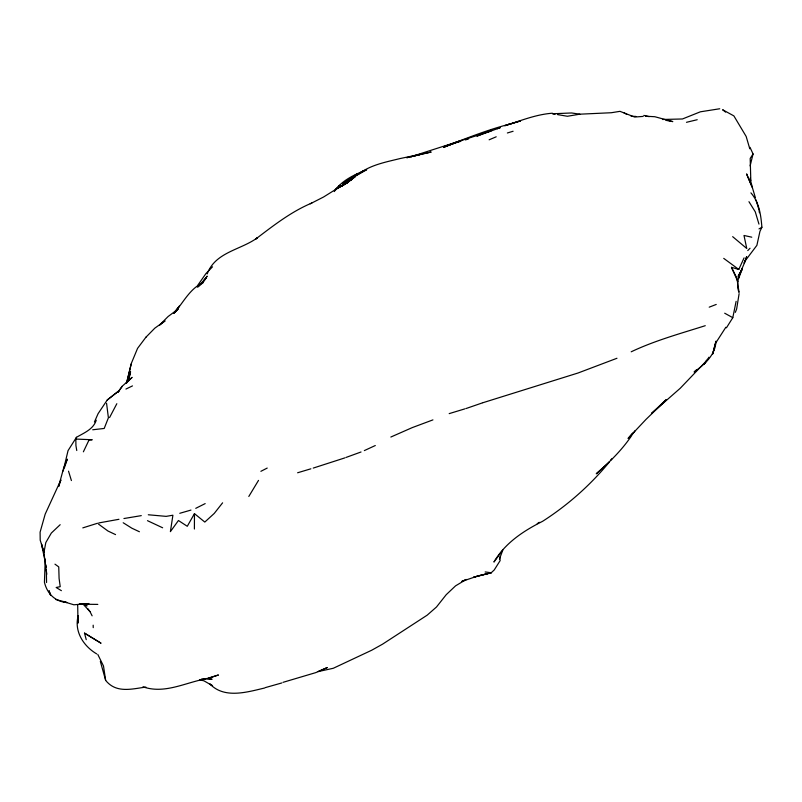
<?xml version="1.0" encoding="UTF-8"?>
<svg xmlns="http://www.w3.org/2000/svg" width="802" height="802" viewBox="0 0 802 802"><rect width="100%" height="100%" fill="white"/><g stroke="black" fill="none" stroke-linecap="round" stroke-linejoin="round"><path stroke-width="1.2" d="M194.395 529.029L194.465 513.631L204.801 522.072L214.254 513.42L222.605 502.824M46.556 582.523L46.356 569.59M45.203 560.267L44.441 582.292C47.148 593.761 55.268 601.721 67.037 602.553L55.518 599.415M77.694 604.618L77.984 623.124L78.185 615.746C73.964 631.334 83.478 646.141 96.691 653.901M739.013 292.54C734.201 279.347 743.344 268.66 746.642 256.67L744.136 263.196L745.038 261.041L756.887 245.342L759.955 231.357L761.9 227.267C760.887 215.116 759.304 202.385 750.923 192.871M126.676 382.935L131.207 363.948M739.113 293.652L736.647 308.991L735.334 312.349M726.432 327.817L732.797 317.682L736.116 301.351M63.188 471.025L68.04 450.634L76.471 437.301C83.999 432.91 93.373 429.311 96.24 420.248M128.45 381.221L130.556 371.697L128.26 380.8L128.901 379.286L126.205 383.155L132.099 377.371L122.927 385.602M750.131 165.914L753.058 153.964L750.01 147.347M715.915 342.043C715.043 355.466 704.276 364.629 694.121 371.978L696.748 369.572M126.876 381.602L131.348 363.336L137.563 348.359L145.954 337.171M715.955 341.171L712.667 354.043L715.444 343.426L725.84 327.256M58.646 486.393L63.699 467.877L67.298 459.145L64.381 467.877M58.696 486.463L60.892 479.937L45.193 514.122L40.1 532.157L40.2 540.147L43.97 552.357L44.782 559.766L41.503 544.087L43.97 552.357L45.814 542.563L51.328 533.059L60.17 524.698M197.262 287.036L198.014 284.91L205.944 273.582L212.53 266.785M76.761 450.523L75.929 445.511L75.839 439.065L76.471 437.301M499.456 559.044L502.814 550.112L493.922 562.042C505.07 542.994 523.415 530.954 542.613 521.3C567.796 505.15 590.493 485.05 609.45 461.912L596.257 473.802C609.44 462.293 622.111 449.922 631.866 435.296M738.632 278.495L742.381 268.52L738.462 275.998M94.425 421.992L98.085 413.682L107.257 399.977L119.257 390.554L122.325 386.133L117.894 392.138M737.84 281.572L731.484 267.337L738.782 269.452L744.066 257.913M83.378 451.817L89.022 439.997L92.2 439.757L75.839 439.065M203.006 282.264L204.059 280.078L202.946 282.043M109.563 417.571L116.831 403.707M737.99 276.961L742.04 269.322L738.331 275.667M194.465 513.631L187.277 526.292L178.445 520.508L170.395 531.646L172.901 515.225L166.134 516.368L148.3 514.774M207.187 273.913C215.397 251.948 240.59 250.084 257.422 237.763L255.808 238.976C273.502 225.532 291.196 211.658 311.848 203.016M258.515 480.378L248.81 496.458M707.805 359.055L708.938 357.201M753.058 153.964L750.191 158.475L750.832 181.412L750.181 178.034M204.53 280.068L207.137 276.139L203.668 281.281M707.344 359.286L704.046 364.158L706.602 360.81M204.119 280.72L206.054 277.913L197.984 286.705M632.277 434.514L635.064 430.704M334.294 191.568C341.662 180.239 354.614 174.726 366.564 169.623M174.255 312.86C183.538 302.344 189.773 288.66 203.137 282.595L198.024 286.875M174.976 311.938L179.367 306.123L173.553 313.241M117.814 392.429L119.257 390.554L107.257 399.977M632.567 433.1L628.086 438.463L646.001 419.406L666.251 399.817M145.723 337.431L154.826 328.158L165.052 320.86L159.839 324.96M610.482 460.368L611.956 458.674M706.442 360.86L680.216 388.288L651.445 413.511L666.061 399.707M747.765 250.565L750.03 248.249M159.798 324.81L168.139 316.499L178.244 308.991L173.854 313.291M485.18 571.946L491.215 572.768L473.781 577.149L491.215 572.768L494.222 569.971L500.147 560.608L499.746 556.919M345.582 183.828L355.146 176.771L342.043 186.014L352.419 178.996L323.537 197.021L310.214 203.808M352.248 177.272L343.015 183.578L357.381 173.773L354.304 175.869M537.25 523.656L539.285 522.292M340.629 185.041L338.243 186.495L340.259 185.282M335.296 189.683L348.559 182.004L337.752 188.249M759.003 228.921L761.9 227.267M260.881 471.315L267.216 468.067M195.748 508.338L205.182 503.606M125.934 389.06L132.49 385.902M631.204 351.797C654.883 340.549 680.327 333.602 705.259 325.692M366.634 169.803L351.256 178.445L363.156 171.167L360.108 172.911C371.847 164.631 386.374 161.954 400.038 158.565L431.175 152.039L406.945 157.653M390.835 437.04L412.288 427.596L432.93 419.887M364.339 450.594L375.296 445.531M489.13 139.799L496.207 136.801M476.879 136.139L491.847 129.924M709.209 307.166L716.236 304.439M453.912 143.378L444.719 146.485C466.523 138.395 488.117 129.473 510.734 123.869L508.709 124.36L520.548 120.942L504.719 125.724C520.388 120.881 535.886 114.395 552.408 113.222M477.521 135.919L500.237 127.648L497.2 128.751M616.969 358.263L578.082 372.99L482.473 402.855M346.083 457.421L361.03 451.987M345 457.842L313.231 468.087M491.115 130.967L410.734 156.801L421.371 154.114L412.689 156.32M465.992 408.549L481.932 403.045M444.719 146.485L455.666 142.776M465.421 139.929L468.669 138.876M283.056 682.322L315.798 672.617L327.286 667.555L317.973 671.625L333.261 668.287L371.667 650.252L382.564 644.166L427.155 615.184L436.488 607.004L446.223 594.683L455.566 585.851L466.293 579.445L461.842 581.41L478.273 575.846L491.215 572.768M82.806 527.886L97.533 523.255M449.19 413.621L464.929 408.85M507.365 132.982L513.1 131.257M297.612 472.769L310.885 468.809M265.392 687.595L281.823 682.943M455.055 142.997L460.859 141.302M179.768 513.3L190.956 510.082M686.472 122.305L697.219 119.719M406.784 157.693L409.752 157.022M98.746 522.944L118.957 519.295M141.282 515.636L123.929 518.533M264.75 687.976C247.176 692.096 224.41 699.113 209.974 684.016L212.54 685.75L203.979 680.838L199.628 679.785M643.204 116.4L634.633 117.042L619.986 111.338L611.284 112.731L579.846 114.185L567.415 116.26L557.57 114.606M145.854 687.073C131.769 688.978 116.17 693.54 105.653 680.387L100.33 661.379M92.701 429.772L104.2 428.458L108.4 417.812L106.566 403.306M719.735 108.761L700.377 111.809L682.452 118.977L662.502 119.478M97.814 604.397L79.097 604.197L88.952 603.555L73.864 604.788L62.917 601.45M631.144 116.27L635.916 116.43M645.53 116.22L654.803 116.721L672.808 121.603L665.901 120.34M206.124 678.492L212.079 679.254L206.896 678.652L218.445 674.983L206.304 678.883L201.031 679.394L205.252 678.953C184.711 682.883 164.22 694.251 142.997 686.813M579.846 114.185L571.585 112.972L552.648 113.774L555.104 114.195M751.775 237.191L743.995 235.467L746.762 248.5L732.657 236.65M643.826 115.408L649.169 116.661M162.646 527.786L147.488 520.678M139.408 531.746L131.829 528.187L123.197 522.754M115.548 534.603L107.949 531.014L98.456 524.057M724.697 313.211L732.797 317.682M623.786 112.661L626.863 114.445M61.393 590.673L56.17 587.495L60.22 586.663L59.087 578.442L58.746 566.894L54.967 564.167M84.481 633.109L100.872 643.104L84.481 633.109L86.245 639.665M83.338 603.605L87.047 605.961L85.172 604.437M723.735 258.374L738.782 269.452M725.599 112.12L722.622 109.744L733.87 115.889L746.161 136.45L749.78 148.781M82.616 603.635L89.994 611.625L92.12 615.826M87.889 608.758L89.994 611.625M748.958 201.693L755.273 211.828L758.953 224.109M731.484 267.337L736.888 278.214L738.973 291.798M97.824 654.502L103.498 666.011L105.653 680.387M755.384 197.693L752.446 187.818L746.582 173.904L751.354 185.292M49.122 591.004L50.646 595.325L49.122 590.863M758.862 209.412L756.035 200.019M68.521 471.165L71.408 480.568M751.103 182.485L752.446 187.818M759.063 210.525L759.444 212.761M46.807 574.252L44.621 558.332M45.904 564.929L46.135 567.265M93.172 625.179L93.233 627.645M336.84 188.189L335.376 190.144L336.84 188.189M454.624 142.766L443.566 147.388L460.127 140.962L454.624 142.766"/></g></svg>
